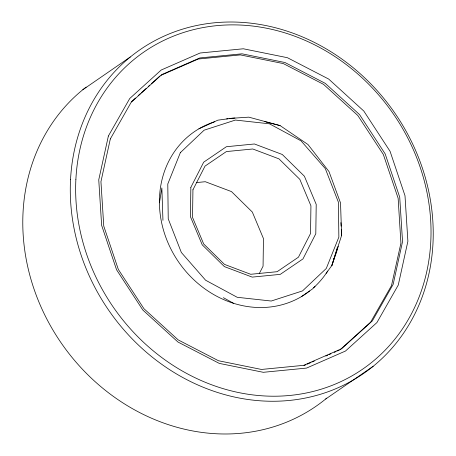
<?xml version="1.0" encoding="UTF-8"?>
<svg xmlns="http://www.w3.org/2000/svg" width="456" height="456" viewBox="0 0 456 456"><rect width="100%" height="100%" fill="white"/><g stroke="black" fill="none" stroke-linecap="round" stroke-linejoin="round"><path stroke-width="0.68" d="M159.429 202.823L161.857 187.912L162.952 220.316M337.332 247.488L331.9 265.443L326.154 273.355M198.901 128.82L217.865 120.173L231.466 118.309L248.811 117.152L280.115 125.605L307.965 144.506L329.004 171.587L340.529 202.954L341.624 235.359L331.9 265.443L334.368 257.965M259.242 273.691L263.061 266.213L263.454 238.579L252.328 212.057L231.494 191.594L205.308 181.716L196.274 182.6M315.028 286.414L312.451 288.961L301.41 296.634M131.294 101.836L135.517 98.017M138.162 95.635L140.271 93.725M141.331 92.767L146.085 88.475M148.2 86.566L149.785 85.135M151.369 83.704L159.817 76.066M340.495 349.382L370.608 322.187L391.487 285.644L400.921 243.185L398.139 198.263L383.359 154.51L357.795 115.476L323.509 84.326L283.284 63.572L240.375 54.908L198.257 59.023L160.991 75.308M82.827 89.718L130.308 56.989M325.692 399.011L373.173 366.282M303.987 365.587L305.913 364.743M307.196 364.179L311.055 362.497M312.337 361.933L314.264 361.095M325.829 356.039L327.761 355.195M329.044 354.637L330.97 353.793M334.185 352.385L336.112 351.547M337.4 350.983L339.327 350.14M266.868 122.174L280.115 125.605M223.366 297.665L233.449 303.274M340.888 222.625L341.094 226.165M341.299 229.699L341.624 235.359M326.764 398.128A196.73 173.747 55.4 0 1 68.411 352.841A196.73 173.747 55.4 0 1 86.161 87.085M309.635 291.036A98.371 86.879 55.4 0 1 173.246 253.411A98.371 86.879 55.4 0 1 214.491 121.809M226.615 118.919A98.371 86.879 55.4 0 1 227.994 118.714M229.379 118.531A98.371 86.879 55.4 0 1 234.948 118.036M264.85 121.558A98.371 86.879 55.4 0 1 266.196 121.957M266.863 122.168A98.371 86.879 55.4 0 1 268.795 122.801M338.175 246.246A98.371 86.879 55.4 0 1 333.832 259.264M327.67 271.046A98.371 86.879 55.4 0 1 313.46 287.85M190.853 187.342L190.431 216.691L202.247 244.861L224.375 266.606L252.208 277.111L280.263 274.364L302.961 258.922L315.797 233.751L316.213 204.396L304.403 176.227L282.27 154.481L254.437 143.982L226.381 146.724L203.69 162.171L190.853 187.342M192.939 189.787L192.546 217.421L203.672 243.943L224.506 264.406L250.692 274.284L277.1 271.702L298.452 257.173L310.542 233.483L310.935 205.85L299.809 179.328L278.975 158.865L252.789 148.987L226.381 151.569L205.029 166.098L192.939 189.787M108.374 136.019L98.752 179.806L101.642 225.372L116.559 269.752L142.825 310.029L177.954 342.028L219.256 363.386L263.306 372.307L306.557 368.083L345.471 351.052L376.907 322.586L398.27 285.068L407.892 241.281L405.002 195.715L390.085 151.335L363.82 111.059L328.69 79.059L287.394 57.701L243.339 48.781L200.093 53.01L161.173 70.036L129.738 98.502L108.374 136.019M110.329 138.92L100.941 181.636L103.763 226.102L118.315 269.405L143.942 308.701L178.216 339.914L218.504 360.747L261.482 369.451L303.673 365.33L341.635 348.715L372.307 320.95L393.152 284.35L402.54 241.629L399.718 197.169L385.166 153.866L359.539 114.57L325.265 83.351L284.977 62.523L241.999 53.819L199.808 57.941L161.846 74.556L131.174 102.321L110.329 138.92M180.354 152.64L167.785 183.996L168.235 218.863L181.345 252.481L205.616 280.24L237.188 297.283L271.234 301.028L302.539 290.894L326.291 268.453L338.859 237.091L338.409 202.225L325.305 168.606L301.028 140.847L269.462 123.81L235.41 120.059L204.106 130.194L180.354 152.64M75.89 179.276A192.631 170.128 55.4 0 0 333.838 384.687A192.631 170.128 55.4 0 0 350.242 67.67A192.631 170.128 55.4 0 0 75.89 179.276M70.532 179.704A196.73 173.747 55.4 0 0 333.974 389.481A196.73 173.747 55.4 0 0 350.721 65.715A196.73 173.747 55.4 0 0 70.532 179.704"/></g></svg>
